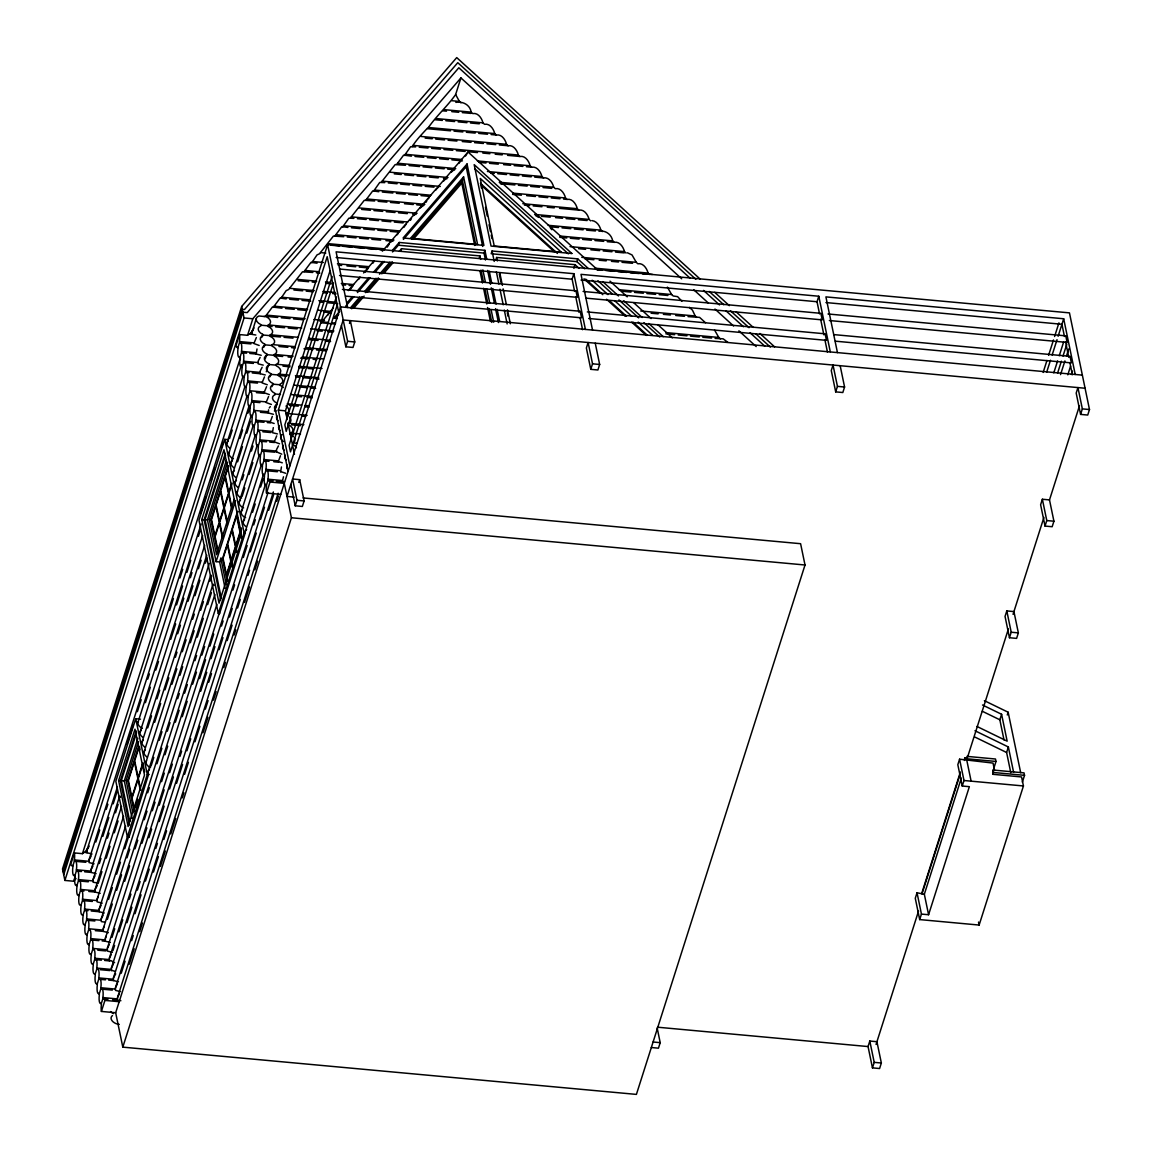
<?xml version="1.0" encoding="UTF-8"?>
<svg xmlns="http://www.w3.org/2000/svg" width="1152" height="1152" viewBox="0 0 1152 1152"><rect width="100%" height="100%" fill="white"/><g stroke="black" fill="none" stroke-linecap="round" stroke-linejoin="round"><path stroke-width="1.5" d="M92.045 854.006L87.005 852.739L87.019 849.931L241.589 364.594M94.075 863.827L89.05 862.574L89.05 859.752L243.086 376.142M96.12 873.662L91.08 872.41L91.08 869.587L117.49 786.701M96.84 882.864L93.125 882.245L93.125 879.422L119.52 796.536M100.181 893.333L95.155 892.066L95.155 889.258L121.55 806.371M102.226 903.154L97.186 901.901L97.2 899.078L123.595 816.192M104.256 912.989L99.23 911.736L99.23 908.914L125.626 826.027M104.976 922.19L101.261 921.571L101.261 918.749L147.283 774.446L135.749 718.733L140.501 719.179M108.331 932.659L103.291 931.392L103.306 928.584L212.832 584.698M110.362 942.48L105.336 941.227L105.336 938.405L214.862 594.518M112.406 952.315L107.366 951.062L107.366 948.24L216.907 604.354M114.61 962.712L111.254 960.754L109.411 960.898L109.411 958.075L218.938 614.189M111.442 970.718L111.442 967.91L265.478 484.286M118.512 981.806L113.472 980.554L113.486 977.731L268.07 492.408M120.542 991.642L115.517 990.389L115.517 987.566L273.384 491.947M120.888 1000.728L117.547 1000.224L117.547 997.402L278.15 493.2M255.83 335.002L252.115 334.382L251.842 333.058L256.219 318.672M259.186 345.47L253.886 343.541L256.363 337.55M261.216 355.291L256.19 354.038L257.011 348.984M263.261 365.126L258.221 363.874L258.221 361.051L260.122 357.422M265.291 374.962L260.251 373.709L260.266 370.886L262.152 367.258M267.322 384.797L262.037 382.867L264.499 376.877M269.366 394.618L264.067 392.702L266.544 386.712M271.397 404.453L266.098 402.538L268.574 396.533M273.442 414.288L268.402 413.035L268.546 409.81M274.162 423.49L270.173 422.194L272.333 416.419M277.502 433.944L272.477 432.691L273.298 427.637M279.547 443.779L274.248 441.864L276.71 435.859M276.552 452.362L276.552 449.539L278.453 445.91M282.298 462.816L278.323 461.52L280.483 455.746M280.613 472.018L281.448 466.963M284.501 481.709L282.398 481.19L283.478 476.798M303.106 497.938L800.597 543.701L805.018 564.998L636.408 1094.4L122.803 1047.139L115.675 1012.738L340.488 306.878L1082.362 375.134M700.099 279.043L456.725 57.6L241.675 306.475L62.51 868.954L64.886 880.43L73.67 881.237L76.018 878.515M63.115 871.819L242.266 309.341L244.454 309.542L457.776 62.683L695.837 279.288M63.706 874.699L242.856 312.206L247.248 312.61L458.827 67.766L690.235 278.323M64.886 880.43L244.051 317.952L241.675 306.475M87.005 852.739L84.154 852.163L82.454 853.661L74.376 852.926L70.862 863.942A7.416 1.915 -84.7 0 0 72.619 865.454L72.893 866.765A7.416 1.915 -84.7 0 0 74.664 875.275L74.938 876.6A7.416 1.915 -84.7 0 0 76.694 885.11L76.968 886.435A7.416 1.915 -84.7 0 0 78.739 894.946L78.998 896.256A7.416 1.915 -84.7 0 0 80.77 904.781L81.043 906.091A7.416 1.915 -84.7 0 0 82.8 914.602L83.074 915.926A7.416 1.915 -84.7 0 0 84.845 924.437L85.118 925.762A7.416 1.915 -84.7 0 0 86.875 934.272L87.149 935.582A7.416 1.915 -84.7 0 0 88.906 944.107L89.179 945.418A7.416 1.915 -84.7 0 0 90.95 953.928L91.224 955.253A7.416 1.915 -84.7 0 0 92.981 963.763L93.254 965.088A7.416 1.915 -84.7 0 0 95.026 973.598L95.299 974.909A7.416 1.915 -84.7 0 0 97.056 983.434L97.33 984.744A7.416 1.915 -84.7 0 0 99.086 993.254L99.36 994.579A7.416 1.915 -84.7 0 0 101.131 1003.09L101.405 1004.414A7.416 1.915 -84.7 0 0 101.405 1011.427L115.675 1012.738M252.115 334.382L249.25 333.806L247.565 335.304L239.486 334.555L235.973 345.586A7.416 1.915 -84.7 0 0 237.73 347.083L238.003 348.408A7.416 1.915 -84.7 0 0 239.76 356.918L240.034 358.229A7.416 1.915 -84.7 0 0 241.805 366.754L242.078 368.064A7.416 1.915 -84.7 0 0 243.835 376.574L244.109 377.899A7.416 1.915 -84.7 0 0 245.866 386.41L246.139 387.734A7.416 1.915 -84.7 0 0 247.91 396.245L248.184 397.555A7.416 1.915 -84.7 0 0 249.941 406.08L250.214 407.39A7.416 1.915 -84.7 0 0 251.986 415.901L252.259 417.226A7.416 1.915 -84.7 0 0 254.016 425.736L254.29 427.061A7.416 1.915 -84.7 0 0 256.046 435.571L256.32 436.882A7.416 1.915 -84.7 0 0 258.091 445.406L258.365 446.717A7.416 1.915 -84.7 0 0 260.122 455.227L260.395 456.552A7.416 1.915 -84.7 0 0 262.166 465.062L262.44 466.387A7.416 1.915 -84.7 0 0 264.197 474.898L264.47 476.208A7.416 1.915 -84.7 0 0 266.227 484.733L266.501 486.043A7.416 1.915 -84.7 0 0 266.515 493.056L280.771 494.366M72.763 866.102L74.52 860.587M237.859 347.746L239.616 342.23M74.794 875.938L76.55 870.422M239.904 357.581L241.661 352.066M73.67 881.237L75.254 876.269M82.454 853.661L240.221 358.33M247.565 335.304L252.821 318.758L460.93 77.918L681.71 278.798M76.838 885.773L78.595 880.258M241.934 367.402L243.691 361.886M95.861 841.997L99.691 830.002M106.243 809.424L107.885 804.269M126.994 744.264L132.998 725.4M137.376 711.691L141.192 699.682M147.744 679.104L149.386 673.963M169.589 610.517L173.419 598.522M179.971 577.944L182.693 569.376M200.722 512.784L205.632 497.362M211.104 480.211L214.92 468.202M221.472 447.638L223.114 442.483M78.869 895.608L80.626 890.093M243.979 377.237L245.722 371.722M135.749 718.733L115.834 781.243L127.368 836.942L129.024 837.101L148.637 774.216A7.416 4.637 17.7 0 1 149.501 769.637M227.909 439.632L224.741 439.344L198.979 520.214L218.318 613.613L219.499 613.728L245.261 532.843A7.416 4.637 17.7 0 1 246.643 529.56M118.613 780.638L135 729.173L144.504 775.051L128.117 826.517L118.613 780.638L120.398 780.797L129.542 824.99M201.744 519.624L223.992 449.77L241.301 533.333L219.053 603.187L201.744 519.624L204.12 519.84L220.709 599.918M137.923 722.52L201.168 523.987M226.915 443.117L244.699 387.288M120.398 780.797L136.253 730.987M80.899 905.429L82.656 899.914M102.816 836.395L108.821 817.531M113.198 803.822L117.014 791.813M145.411 702.662L150.336 687.226M155.794 670.075L158.515 661.507M176.544 604.915L182.549 586.066M186.926 572.342L190.742 560.347M198.389 536.342L200.03 531.187M229.522 438.61L232.243 430.027M246.01 387.072L247.766 381.557M261.72 337.522L262.728 334.339A7.416 4.637 17.7 0 1 260.957 325.829L260.698 324.504A7.416 4.637 17.7 0 1 258.926 315.994L266.054 316.656A7.416 4.637 17.7 0 1 267.826 325.166L268.099 326.477A7.416 4.637 17.7 0 1 269.856 335.002L270.13 336.312A7.416 4.637 17.7 0 1 271.901 344.822L272.174 346.147A7.416 4.637 17.7 0 1 273.931 354.658L274.205 355.982A7.416 4.637 17.7 0 1 275.962 364.493L276.235 365.803A7.416 4.637 17.7 0 1 278.006 374.328L278.28 375.638A7.416 4.637 17.7 0 1 280.037 384.149L280.31 385.474A7.416 4.637 17.7 0 1 283.291 387.518M204.12 519.84L225.288 453.398M129.787 821.506L121.32 780.61L136.541 732.816M221.314 598.176L205.056 519.638L225.59 455.155M132.062 818.366L124.286 780.883L137.88 738.202M225.086 588.226L219.643 561.974L216.086 561.643L207.432 519.854L226.339 460.469M139.968 732.341L202.651 535.536M228.96 452.938L247.277 395.424M99.346 863.525L100.958 858.456M107.424 838.166L109.037 833.098M115.488 812.822L118.181 804.37M170.741 639.36L175.651 623.952M180.014 610.258L183.83 598.277M190.368 577.742L191.995 572.616M263.75 347.357L264.758 344.174A7.416 4.637 17.7 0 1 263.002 335.664L262.728 334.339M82.944 915.264L84.701 909.749M248.04 396.907L249.797 391.392M132.898 813.096L126.144 780.48L138.485 741.715M234.245 499.234L216.576 554.688L209.275 519.451L227.477 462.312M134.323 811.541L127.93 780.638L138.658 746.942M217.987 553.09L211.061 519.624L228.197 465.84M139.046 747.072L134.683 760.781L138.154 777.571L142.517 763.877M228.6 465.926L225.36 476.093L228.744 492.48L231.451 484.013M141.998 742.176L204.682 545.371M230.99 462.773L249.307 405.259M84.974 925.099L86.731 919.584M98.15 883.498L101.923 871.661M106.229 858.139L109.987 846.317M114.307 832.795L118.066 820.958M147.701 727.92L151.517 715.939M156.974 698.818L159.696 690.264M177.682 633.787L180.418 625.234M188.035 601.272L192.946 585.864M198.403 568.757L201.125 560.189M239.89 438.494L242.582 430.042M247.968 413.15L249.581 408.082M250.085 406.728L251.842 401.213M265.277 358.776L266.803 354.01A7.416 4.637 17.7 0 1 265.032 345.485L264.758 344.174M144.043 752.011L206.726 555.192M233.035 472.608L251.352 415.094M154.642 722.347L160.646 703.512M165.01 689.832L168.826 677.851M175.363 657.302L176.99 652.176M194.99 595.699L199.886 580.291M205.344 563.184L206.971 558.043M237.614 461.851L242.467 446.645M246.773 433.123L250.531 421.286M266.299 371.779L268.834 363.83A7.416 4.637 17.7 0 1 267.077 355.32L266.803 354.01M87.019 934.934L88.776 929.419M252.115 416.563L253.872 411.048M143.237 762.984L138.326 778.392L140.76 790.157M232.157 483.134L228.917 493.301L231.97 508.046M146.074 761.846L209.304 563.314M235.066 482.443L253.382 424.93M89.05 944.755L90.806 939.24M171.95 684.259L176.846 668.851M182.304 651.744L186.12 639.763M192.658 619.214L194.299 614.088M254.146 426.398L255.902 420.883M269.856 376.848L270.864 373.666A7.416 4.637 17.7 0 1 269.107 365.155L268.834 363.83M135.029 807.84L137.75 799.315M148.104 771.667L210.802 574.862M237.096 492.264L255.427 434.75M108.562 899.467L112.334 887.63M116.64 874.123L120.413 862.286M124.718 848.765L128.477 836.928M151.085 765.965L153.806 757.411M159.264 740.29L161.986 731.736M179.971 675.259L182.707 666.706M190.339 642.744L194.155 630.763M200.693 610.229L203.414 601.675M209.952 581.126L211.594 576M216.086 561.643L235.541 500.558M242.222 479.822L243.835 474.754M251.381 451.094L252.994 446.026M271.901 386.683L272.909 383.501A7.416 4.637 17.7 0 1 271.138 374.99L270.864 373.666M91.08 954.59L92.837 949.075M256.19 436.234L257.947 430.718M219.643 561.974L220.824 558.288L222.61 558.461L227.347 581.357M239.141 502.099L257.458 444.586M93.125 964.426L94.882 958.91M107.381 919.397L112.291 904.003M116.654 890.323L121.55 874.93M126.994 857.822L129.73 849.269M147.701 792.806L149.342 787.68M156.96 763.733L161.87 748.339M167.314 731.232L170.05 722.678M177.667 698.731L179.309 693.59M197.28 637.142L203.285 618.336M207.634 604.642L211.45 592.675M242.107 496.411L244.8 487.958M249.106 474.451L252.878 462.614M258.221 446.054L259.978 440.539M222.61 558.461L237.586 511.402M237.974 511.546L236.894 514.93L240.293 531.317L241.373 527.933M241.171 511.934L259.488 454.421M124.675 881.338L129.586 865.944M135.029 848.837L137.75 840.283M144.288 819.749L147.01 811.195M164.995 754.747L167.717 746.194M175.349 722.246L179.165 710.266M184.608 693.158L187.33 684.605M194.962 660.658L196.603 655.531M274.45 411.106L276.984 403.157A7.416 4.637 17.7 0 1 275.213 394.646L274.939 393.336A7.416 4.637 17.7 0 1 273.182 384.811L272.909 383.501M95.155 974.261L96.912 968.746M260.266 455.89L262.022 450.374M1080.59 414.403L1082.347 408.888L1077.941 387.59L1076.184 393.091L1080.59 414.403L1087.733 415.051L1089.49 409.536L1069.459 312.869L327.6 244.613L275.198 409.133L288.086 471.398M289.843 465.883L278.309 410.17L327.197 256.68L338.731 312.394M243.216 521.77L261.533 464.256M241.546 528.739L240.466 532.138L241.474 537.048M97.2 984.082L98.942 978.566M112.003 937.354L114.725 928.8M141.97 843.264L146.866 827.87M152.323 810.763L155.045 802.21M161.582 781.69L164.304 773.136M182.29 716.688L187.186 701.28M192.643 684.173L196.459 672.206M201.902 655.099L204.624 646.546M262.296 465.725L264.053 460.21M218.318 613.613L244.08 532.742L224.741 439.344M245.246 531.59L263.563 474.077M112.954 950.602L114.581 945.475M118.944 931.781L122.76 919.814M129.298 899.28L130.925 894.154M148.91 837.706L151.632 829.152M159.264 805.205L164.16 789.811M169.618 772.704L172.339 764.15M199.584 678.614L205.574 659.794M209.938 646.114L213.739 634.133M252.518 512.395L255.211 503.942M260.597 487.037L263.29 478.584M99.23 993.917L100.987 988.402M264.326 475.56L266.083 470.045M287.251 419.53L285.451 410.818L329.99 270.979M332.107 276.466L284.846 424.829L286.2 431.381L333.461 283.018M101.261 1003.752L103.018 998.237M126.994 922.709L131.918 907.272M137.376 890.136L140.112 881.554M159.221 821.549L164.131 806.112M169.603 788.976L173.419 776.966M179.971 756.389L181.613 751.248M200.722 691.229L206.741 672.379M211.104 658.656L214.92 646.661M221.486 626.083L223.114 620.942M232.949 590.069L234.59 584.928M243.331 557.496L247.147 545.486M253.699 524.923L255.341 519.768M266.371 485.381L268.128 479.866M101.405 1011.427L104.918 1000.397A7.416 1.915 -84.7 0 0 103.162 998.899L102.888 997.574A7.416 1.915 -84.7 0 0 101.117 989.064L100.843 987.739A7.416 1.915 -84.7 0 0 99.086 979.229L98.813 977.918A7.416 1.915 -84.7 0 0 97.056 969.394L96.782 968.083A7.416 1.915 -84.7 0 0 95.011 959.573L94.738 958.248A7.416 1.915 -84.7 0 0 92.981 949.738L92.707 948.413A7.416 1.915 -84.7 0 0 90.936 939.902L90.662 938.592A7.416 1.915 -84.7 0 0 88.906 930.067L88.632 928.757A7.416 1.915 -84.7 0 0 86.875 920.246L86.602 918.922A7.416 1.915 -84.7 0 0 84.83 910.411L84.557 909.086A7.416 1.915 -84.7 0 0 82.8 900.576L82.526 899.266A7.416 1.915 -84.7 0 0 80.755 890.741L80.482 889.43A7.416 1.915 -84.7 0 0 78.725 880.92L78.451 879.595A7.416 1.915 -84.7 0 0 76.694 871.085L76.421 869.76A7.416 1.915 -84.7 0 0 74.65 861.25L74.376 859.939A7.416 1.915 -84.7 0 0 74.376 852.926M266.515 493.056L270.014 482.026A7.416 1.915 -84.7 0 0 268.258 480.528L267.984 479.218A7.416 1.915 -84.7 0 0 266.227 470.693L265.954 469.382A7.416 1.915 -84.7 0 0 264.182 460.872L263.923 459.547A7.416 1.915 -84.7 0 0 262.152 451.037L261.878 449.712A7.416 1.915 -84.7 0 0 260.122 441.202L259.848 439.891A7.416 1.915 -84.7 0 0 258.077 431.366L257.803 430.056A7.416 1.915 -84.7 0 0 256.046 421.546L255.773 420.221A7.416 1.915 -84.7 0 0 254.016 411.71L253.742 410.386A7.416 1.915 -84.7 0 0 251.971 401.875L251.698 400.565A7.416 1.915 -84.7 0 0 249.941 392.04L249.667 390.73A7.416 1.915 -84.7 0 0 247.896 382.219L247.622 380.894A7.416 1.915 -84.7 0 0 245.866 372.384L245.592 371.059A7.416 1.915 -84.7 0 0 243.835 362.549L243.562 361.238A7.416 1.915 -84.7 0 0 241.79 352.714L241.517 351.403A7.416 1.915 -84.7 0 0 239.76 342.893L239.486 341.568A7.416 1.915 -84.7 0 0 239.486 334.555M335.347 324.086L321.005 322.762L333.043 308.261M135.043 913.68L141.048 894.816M145.426 881.107L149.242 869.098M155.794 848.52L157.435 843.379M176.544 783.374L182.563 764.51M186.926 750.787L190.742 738.792M208.771 682.2L211.507 673.632M219.154 649.627L222.97 637.632M229.522 617.054L232.258 608.472M250.272 551.894L256.277 533.03M260.654 519.322L264.47 507.312M336.341 296.942L289.094 445.32L290.448 451.872L337.709 303.494M121.248 973.238L125.064 961.229M131.616 940.666L133.258 935.51M153.461 872.078L158.386 856.642M163.843 839.491L166.565 830.923M184.594 774.346L188.41 762.336M194.976 741.758L199.886 726.336M205.344 709.186L208.08 700.618M227.189 640.598L232.099 625.162M237.571 608.026L240.293 599.443M247.939 575.438L249.581 570.298M268.69 510.293L273.614 494.856M129.283 964.21L134.194 948.773M139.666 931.637L142.387 923.054M160.416 866.477L165.326 851.04M170.784 833.89L175.709 818.467M182.261 797.89L183.902 792.749M203.011 732.73L207.922 717.307M213.394 700.157L216.115 691.589M223.762 667.584L225.403 662.429M234.144 634.997L235.786 629.856M244.512 602.424L249.437 586.987M254.894 569.837L257.63 561.269M276.739 501.264L278.381 496.109M298.814 482.4L299.693 479.65L292.565 478.987L296.971 500.285L295.214 505.8L302.357 506.462L304.114 500.947L299.693 479.65M349.459 323.395L350.338 320.645L354.758 341.942L353.002 347.458L345.859 346.81L341.453 325.498M122.803 1047.139L291.413 517.752L284.285 483.336L270.014 482.026M345.859 346.81L347.616 341.294L327.6 244.613M392.515 251.971L398.362 245.203L399.24 242.453L484.92 250.33L486.72 259.013M400.766 251.165L401.544 248.717L479.966 255.931L480.686 259.416M450.504 130.81L427.579 128.707C436.392 115.704 446.904 106.978 455.645 94.522L460.93 77.918M598.061 270.288L468.058 152.006L465.523 155.995M403.387 239.4L466.171 166.738L467.05 163.987L483.912 245.419L403.099 237.989L467.05 163.987M411.696 239.299L462.427 180.576L463.608 176.904L477.59 244.454L410.558 238.291L463.608 176.904M479.189 258.379L479.966 255.931M485.482 260.035L484.042 253.094L484.92 250.33M588.269 268.445L577.742 258.869L492.062 250.992L491.184 253.742L576.864 261.634L584.755 268.805M495.835 259.92L496.613 257.458L575.035 264.672L578.981 268.272M573.869 268.358L575.035 264.672M576.864 261.634L577.742 258.869M574.632 291.398L572.112 279.216L573.869 273.701L336.096 251.827L347.63 307.541M590.774 369.331L592.531 363.816L588.125 342.518L586.368 348.034L590.774 369.331L597.902 369.994L599.659 364.478L595.253 343.181M819.547 313.934L817.027 301.738L818.784 296.237L580.997 274.349L592.531 330.062M835.69 391.867L837.446 386.352L833.026 365.054L831.269 370.57L835.69 391.867L842.818 392.53L844.574 387.014L840.168 365.702M657.158 1027.915L660.211 1042.661L658.454 1048.176L651.326 1047.528M1043.15 372.442L1046.952 360.475M1048.594 355.334L1053.49 339.955M1054.584 336.528L1058.947 322.848M1046.664 372.211L1050.48 360.23M1052.122 355.09L1057.018 339.682M1058.112 336.269L1063.685 318.758L825.912 296.885L837.446 352.598M1053.792 372.874L1057.608 360.893M1059.25 355.752L1063.613 342.058M1057.565 373.19L1061.381 361.195M1063.008 356.069L1066.838 344.074M1060.56 374.602L1064.923 360.907M1066.55 355.766L1068.739 348.926M1067.803 374.832L1070.525 366.278M1071.346 374.544L1072.426 371.117M868.046 1046.563L869.803 1041.048L876.931 1041.71L881.352 1063.008L879.595 1068.523L872.453 1067.875L868.046 1046.563L657.619 1027.21M917.035 892.771L921.442 914.083L928.584 914.731L924.336 894.254L917.035 892.771L915.278 898.286L919.685 919.584L979.128 925.056L1023.437 785.966L1021.565 776.952L993.038 774.331L993.11 770.04L1024.027 772.877L1024.531 775.339L1022.371 782.136M994.594 770.587L993.038 763.085L959.573 759.197L957.816 764.712L962.237 786.024L969.365 786.672L928.584 914.731M1006.805 610.92L1005.048 616.435L1009.454 637.733L1016.597 638.395L1018.354 632.88L1013.933 611.582L1006.805 610.92L1011.211 632.218L1009.454 637.733M1049.501 499.91L1042.373 499.248L1040.616 504.763L1045.022 526.075L1052.165 526.723L1053.922 521.208L1049.501 499.91L1079.496 405.734M921.787 893.218L960.394 771.984M964.339 759.643L964.915 757.8L967.291 758.016L1008.403 628.978M921.96 894.024L960.034 774.504M964.498 760.464L964.915 757.8M876.053 1044.461L918.576 910.973M1013.054 614.333L1043.928 517.406M924.336 894.254L961.315 778.147M872.453 1067.875L874.21 1062.36L869.803 1041.048M919.685 919.584L921.442 914.083M962.237 786.024L963.994 780.509L959.573 759.197M1045.022 526.075L1046.779 520.56L1042.373 499.248M1004.011 739.944L999.835 719.784L1001.592 714.283L982.512 704.995M1007.28 714.989L1008.158 712.238L984.384 700.675M993.83 768.254L996.005 761.458L995.486 759.01L966.96 756.374L967.291 758.016M993.038 774.331L993.11 770.04M1010.779 772.646L1006.603 752.486L1008.36 746.971L974.981 730.742M252.115 331.56L254.016 327.931M87.019 849.931L89.222 846.086M89.05 859.752L91.253 855.907M91.08 869.587L92.981 865.958M93.125 879.422L95.026 875.794M95.155 889.258L97.358 885.413M97.2 899.078L98.021 896.846M99.23 908.914L101.131 905.285M101.261 918.749L103.162 915.12M103.306 928.584L104.126 926.338M105.336 938.405L106.157 936.173M107.366 948.24L109.267 944.611M109.411 958.075L111.312 954.446M111.442 967.91L113.342 964.282M113.486 977.731L115.69 973.886M115.517 987.566L117.418 983.938M117.547 997.402L119.448 993.773M250.027 334.181L252.648 330.12M263.938 316.469L265.464 316.325L272.419 307.008L281.966 308.189M273.182 307.382L280.138 298.066L286.171 298.93M280.901 298.454L286.157 290.635L288.619 289.512L302.53 271.786L312.854 272.462M304.056 271.656L311.011 262.325L317.059 263.203M311.774 262.714L317.03 254.894L319.507 253.786L333.418 236.059L343.728 236.722M334.944 235.915L341.885 226.598L347.933 227.462M342.662 226.973L348.854 218.189L353.894 218.362M350.381 218.045L364.291 200.318L374.616 200.981M365.818 200.174L372.773 190.858L378.821 191.722M373.536 191.246L379.728 182.448L384.782 182.635M381.254 182.304L395.179 164.578L405.49 165.254M396.706 164.434L403.646 155.117L411.451 156.154M404.424 155.506L410.616 146.722L415.67 146.894M412.142 146.578C416.981 139.19 421.632 134.482 427.334 128.275M84.917 852.552L87.538 848.477M387.245 247.133L389.434 243.706M410.4 220.334L411.48 218.534M425.837 202.464L426.917 200.664M349.718 290.002L352.829 286.07M365.17 272.131L368.266 268.2M372.888 263.203L373.982 261.576M403.762 227.462L405.922 224.496M269.222 407.981L270.302 406.584M327.672 315.173L328.723 313.834M358.546 279.446L359.611 278.093M397.152 234.778L398.203 233.424M420.307 207.965L423.576 205.085M428.026 199.037L429.091 197.698M435.744 190.094L436.81 188.755M443.462 181.166L446.227 178.33M451.181 172.238L454.464 169.344M458.914 163.296L459.965 161.957M348.307 290.592L360.043 277.013M363.571 272.938L374.141 260.712M382.349 251.194L468.058 152.006M339.638 311.414L333.806 318.182L337.392 318.514M346.651 303.307L352.498 296.539M357.178 291.125L368.856 277.603M373.536 272.203L382.882 261.389M392.227 250.56L399.24 242.453M335.261 318.226L338.76 314.179M345.773 306.058L353.952 296.597M357.466 292.536L370.31 277.661M374.99 272.246L384.336 261.432M350.539 307.757L359.813 297.014M364.45 291.658L376.042 278.237M379.512 274.205L389.952 262.138M399.226 251.395L401.544 248.717M351.677 308.75L362.117 296.669M365.602 292.651L378.346 277.891M381.83 273.859L392.256 261.778M353.736 308.16L364.147 296.107M367.618 292.09L379.195 278.712M383.818 273.355L393.077 262.642M413.813 238.651L461.794 183.11L474.71 245.477M413.64 215.554L415.339 214.07M390.485 242.366L392.184 240.869M321.005 322.762L323.222 321.221M460.901 160.992L462.427 160.848M437.746 187.79L438.494 187.258M383.702 250.33L384.466 249.797M329.674 312.869L331.2 312.725L324.158 312.077M277.07 452.088L281.75 454.176M281.146 471.744L285.653 473.27M111.974 970.445L115.157 971.352M455.846 102.37C462.744 101.146 470.002 104.717 471.168 112.133L472.752 113.573C478.037 112.45 481.91 118.368 482.962 122.861L484.546 124.301C489.83 123.178 493.704 129.096 494.755 133.589L496.339 135.029C501.624 133.92 505.483 139.824 506.549 144.317L508.133 145.757C513.418 144.648 517.277 150.552 518.342 155.045L519.926 156.485C525.197 155.376 529.07 161.28 530.136 165.787L531.72 167.213C536.99 166.104 540.864 172.008 541.93 176.515L543.499 177.941C548.784 176.832 552.658 182.736 553.723 187.243L555.293 188.683C560.578 187.56 564.451 193.464 565.517 197.971L567.086 199.411C572.371 198.288 576.245 204.192 577.296 208.699L578.88 210.139C584.165 209.016 588.038 214.934 589.09 219.427L590.674 220.867M598.954 231.264C605.405 229.982 611.554 234.331 612.677 240.883L614.261 242.323C619.531 241.2 623.405 247.118 624.47 251.611L626.054 253.051M642.6 273.859L652.435 274.45M688.018 316.613L699.595 317.376L705.499 322.733M715.104 338.4L723.182 338.832L727.834 342.346M451.771 100.699L459.389 101.405L460.958 102.845M444.053 109.642L471.168 112.133M443.016 110.837L446.515 111.154M451.771 111.643L458.755 112.291M462.254 112.608L471.01 113.414M436.334 118.57L482.962 122.861M435.298 119.765L442.339 120.413M445.853 120.744L454.651 121.55M458.165 121.867L466.963 122.688M470.477 123.005L479.275 123.811M428.616 127.512L494.755 133.589M454.032 131.141L462.845 131.947M466.373 132.278L475.186 133.085M478.714 133.402L487.526 134.222M491.054 134.539L496.339 135.029M420.898 136.44L506.549 144.317M425.16 138.125L432.216 138.773M435.744 139.104L444.571 139.91M448.099 140.242L456.926 141.048M462.226 141.538L471.053 142.344M474.581 142.675L483.408 143.482M486.95 143.813L495.778 144.619M499.306 144.95L508.133 145.757M413.179 145.382L518.342 155.045M419.213 147.226L428.04 148.032M431.582 148.363L440.41 149.17M443.938 149.501L452.779 150.307M456.307 150.638L465.149 151.445M468.677 151.776L477.518 152.582M482.818 153.072L489.888 153.72M495.187 154.21L502.258 154.858M507.557 155.347L519.926 156.485M405.461 154.31L461.707 159.48M477.403 160.934L530.136 165.787M414.965 156.47L423.763 157.291M427.277 157.608L436.061 158.414M439.574 158.746L448.373 159.552M451.886 159.869L460.67 160.675M478.973 162.36L486.014 163.008M489.528 163.339L498.312 164.146M503.582 164.635L510.624 165.283M514.138 165.6L522.922 166.406M526.435 166.738L531.72 167.213M397.728 163.238L455.746 168.581M487.426 171.49L541.93 176.515M409.003 165.571L419.558 166.55M423.072 166.867L431.856 167.674M435.37 168.005L444.168 168.811M447.682 169.128L454.709 169.776M490.766 173.102L494.28 173.419M497.794 173.736L506.592 174.557M510.106 174.874L518.89 175.68M522.418 176.011L531.202 176.818M534.715 177.134L543.499 177.941M390.01 172.181L448.027 177.509M499.219 182.232L553.723 187.243M394.258 173.866L401.285 174.514M404.798 174.83L413.597 175.637M417.11 175.968L425.894 176.774M429.408 177.091L438.206 177.898M443.477 178.387L446.99 178.718M500.803 183.658L514.872 184.954M518.386 185.285L527.17 186.091M530.683 186.408L539.482 187.214M542.995 187.546L551.779 188.352M382.291 181.109L440.309 186.451M512.77 193.118L565.517 197.971M388.296 182.952L397.08 183.758M400.594 184.09L409.392 184.896M412.906 185.213L421.69 186.034M425.203 186.35L434.002 187.157M512.597 194.386L521.381 195.206M526.651 195.682L535.45 196.488M538.963 196.819L547.747 197.626M551.275 197.957L560.059 198.763M563.573 199.08L567.086 199.411M374.573 190.051L430.834 195.221M522.806 203.688L577.296 208.699M382.334 192.053L392.875 193.018M396.389 193.349L405.187 194.155M408.701 194.472L417.485 195.293M420.998 195.61L429.797 196.416M524.39 205.128L529.661 205.603M533.174 205.934L541.958 206.741M547.243 207.23L554.27 207.864M559.541 208.354L578.88 210.139M366.854 198.979L424.872 204.322M534.6 214.416L589.09 219.427M378.13 201.312L386.914 202.118M390.427 202.435L399.226 203.256M404.496 203.731L413.28 204.538M416.794 204.869L423.835 205.517M541.454 216.331L550.238 217.138M555.509 217.627L562.55 218.275M566.064 218.606L574.848 219.413M578.362 219.73L587.16 220.536M359.136 207.907L417.139 213.25M548.15 225.302L600.883 230.155L602.467 231.595M361.613 209.434L370.411 210.24M373.925 210.571L382.709 211.378M386.222 211.694L395.021 212.501M398.534 212.832L407.318 213.638M412.589 214.128L416.117 214.445M549.734 226.742L558.518 227.549M562.032 227.88L570.816 228.686M574.344 229.003L583.128 229.81M586.642 230.141L595.44 230.947M351.418 216.85L407.664 222.019M559.944 236.03L612.677 240.883M357.408 218.693L366.206 219.499M369.72 219.83L378.504 220.637M382.018 220.954L390.816 221.76M394.33 222.091L403.114 222.898M559.757 237.312L566.798 237.96M570.312 238.277L579.096 239.083M582.61 239.414L591.408 240.221M594.922 240.538L603.706 241.358M607.219 241.675L614.261 242.323M343.699 225.778L399.946 230.962M569.981 246.6L624.47 251.611M351.446 227.794L360.245 228.6M363.758 228.917L374.299 229.896M377.813 230.213L386.611 231.019M390.125 231.35L398.909 232.157M578.592 248.688L585.619 249.336M590.89 249.811L599.674 250.632M603.202 250.949L611.986 251.755M615.499 252.086L624.298 252.893M335.981 234.72L393.984 240.048M581.76 257.328L636.264 262.339L637.834 263.779C643.118 262.67 646.992 268.574 648.058 273.067L649.627 274.507M347.242 237.038L356.04 237.859M359.554 238.176L368.338 238.982M371.851 239.314L380.65 240.12M385.92 240.61L392.947 241.243M585.101 258.926L593.899 259.733M599.17 260.222L606.197 260.87M611.467 261.36L618.509 262.008M622.022 262.325L632.563 263.29M398.362 245.203L484.042 253.094M328.262 243.648L384.509 248.832M595.31 268.214L648.058 273.067M330.739 245.174L339.523 245.981M343.037 246.298L351.835 247.118M355.349 247.435L364.133 248.242M367.646 248.573L376.445 249.379M379.958 249.696L383.472 250.027M596.894 269.654L602.165 270.144M605.678 270.461L614.477 271.282M617.99 271.598L626.774 272.405M630.302 272.736L639.086 273.542M320.53 252.59L325.814 253.066M336.125 257.501L572.112 279.216M581.026 280.037L817.027 301.738M825.941 302.558L1061.928 324.274L1064.462 336.47M312.811 261.518L323.366 262.483M337.421 263.779L369.072 266.688M618.898 289.685L671.63 294.538L673.214 295.963L677.621 296.654L681.912 301.277M338.155 265.147L341.669 265.464M346.939 265.954L355.723 266.76M359.251 267.077L368.035 267.898M622.238 291.283L631.022 292.09M634.536 292.406L643.334 293.213M646.848 293.544L655.632 294.35M659.16 294.667L667.944 295.488M339.97 269.078L575.957 290.794L577.31 297.346L339.538 275.472M583.085 291.456L820.872 313.33L822.226 319.882L586.238 298.166M828 313.978L1065.773 335.851L1067.141 342.418L829.354 320.53M305.093 270.446L319.162 271.742M316.368 272.779L319.882 273.11M297.374 279.389L316.714 281.16M325.498 281.981L330.782 282.456M341.323 283.435L353.635 284.558M640.728 310.982L695.218 315.994L696.802 317.419M298.094 280.742L308.65 281.722M312.163 282.038L315.677 282.355M326.232 283.334L331.502 283.824M342.043 284.789L345.557 285.106M349.085 285.437L352.598 285.754M651.096 313.214L658.123 313.862M663.394 314.352L670.435 315M675.706 315.49L684.49 316.296M342.418 289.397L580.205 311.27L581.558 317.837L345.571 296.122M587.333 311.933L825.106 333.806L826.474 340.358L588.686 318.485M834.034 334.627L1070.021 356.342L1071.374 362.894L835.387 341.179M289.656 288.317L314.266 290.578M323.05 291.398L335.362 292.522M293.89 290.002L302.688 290.808M306.202 291.139L313.229 291.787M323.784 292.752L327.298 293.069M332.568 293.558L336.082 293.89M281.938 297.259L310.061 299.837M318.859 300.658L336.427 302.27M666.072 332.597L718.805 337.45L720.389 338.89M289.685 299.261L298.483 300.067M301.997 300.398L310.781 301.205M319.579 302.011L323.093 302.328M328.363 302.818L335.39 303.466M665.885 333.864L674.683 334.685M678.197 335.002L686.981 335.808M690.494 336.139L699.293 336.946M702.806 337.262L711.59 338.069M274.219 306.187L307.613 309.254M318.168 310.234L330.466 311.357M285.494 308.52L294.278 309.326M297.792 309.643L306.576 310.464M1085.069 388.238L343.21 319.982L287.006 496.454L294.163 497.117M266.501 315.13L305.165 318.686M313.963 319.493L324.504 320.458M267.221 316.483L277.762 317.448M281.29 317.779L290.074 318.586M293.587 318.902L302.386 319.709M319.954 321.336L323.467 321.653M321.307 321.854L328.464 322.502M332.05 322.834L335.635 323.165M244.051 317.952L252.821 318.758M269.51 325.037L301.694 328.003M310.637 328.824L333.893 330.97M260.827 325.166L267.955 325.829M268.488 326.246L272.074 326.578M275.659 326.909L284.616 327.73M288.202 328.061L297.158 328.882M316.858 330.696L322.229 331.186M327.614 331.675L332.986 332.179M347.616 341.294L354.758 341.942M592.531 363.816L599.659 364.478M837.446 386.352L844.574 387.014M1082.347 408.888L1089.49 409.536M251.064 332.986L251.842 333.058M271.224 334.843L298.094 337.32M308.837 338.299L330.322 340.286M262.858 335.002L270 335.65M271.498 336.168L280.454 336.989M284.04 337.32L292.997 338.141M309.11 339.624L318.067 340.445M325.224 341.107L330.595 341.597M239.486 341.568L253.872 342.893M273.269 344.678L294.754 346.651M305.496 347.645L326.995 349.618M264.902 344.837L272.03 345.485M239.76 342.893L250.949 343.915M278.914 346.493L287.87 347.314M291.442 347.645L295.027 347.976M303.984 348.797L312.941 349.618M316.512 349.949L325.469 350.77M241.517 351.403L255.917 352.728M275.285 354.514L293.155 356.155M302.098 356.976L323.539 358.949M266.933 354.658L274.075 355.32M241.79 352.714L246.586 353.16M249.782 353.448L256.19 354.038M275.558 355.824L282.715 356.486M288.072 356.976L291.643 357.307M300.586 358.128L307.728 358.79M313.099 359.28L316.67 359.611M243.562 361.238L257.947 362.563M277.33 364.334L289.843 365.486M298.771 366.307L322.013 368.453M268.978 364.493L276.106 365.155M243.835 362.549L253.426 363.427M282.96 366.149L290.102 366.811M299.045 367.632L304.402 368.122M307.987 368.453L313.344 368.942M245.592 371.059L259.978 372.384M279.36 374.17L288.302 374.99M295.445 375.653L318.686 377.784M271.008 374.328L278.136 374.976M245.866 372.384L249.062 372.672M252.259 372.974L260.251 373.709M279.634 375.494L286.79 376.142M295.718 376.963L299.29 377.294M302.875 377.626L311.803 378.446M315.374 378.778L318.96 379.109M247.622 380.894L262.022 382.219M293.904 385.157L315.36 387.13M273.038 384.163L280.181 384.811M247.896 382.219L257.501 383.098M299.549 386.971L306.691 387.619M310.262 387.95L315.634 388.44M249.667 390.73L264.053 392.054M290.578 394.488L312.034 396.461M275.083 393.984L280.426 394.474M256.334 392.63L264.326 393.365M296.222 396.302L301.579 396.792M306.936 397.296L312.307 397.786M251.698 400.565L266.098 401.89M287.251 403.834L301.55 405.144M305.136 405.475L308.707 405.806M251.971 401.875L259.963 402.61M289.31 405.317L298.253 406.138M305.395 406.786L308.981 407.117M278.309 410.17L285.451 410.818M253.742 410.386L268.128 411.71M287.51 413.496L307.166 415.31M260.41 412.301L268.402 413.035M302.083 416.131L305.654 416.462M255.773 420.221L270.158 421.546M289.541 423.331L303.84 424.642M256.046 421.546L264.038 422.28M267.235 422.568L270.432 422.87M291.6 424.814L300.542 425.635M257.803 430.056L272.203 431.381M291.571 433.166L300.514 433.987M262.872 431.813L270.878 432.547M290.059 434.318L293.645 434.65M259.848 439.891L274.234 441.216M293.616 442.987L297.187 443.318M260.122 441.202L266.515 441.792M269.712 442.08L274.507 442.526M1046.779 520.56L1053.922 521.208M261.878 449.712L276.278 451.037M263.75 451.181L274.954 452.218M263.923 459.547L278.309 460.872M264.182 460.872L268.992 461.304M273.787 461.75L278.582 462.197M265.954 469.382L280.339 470.707M267.826 470.851L277.416 471.73M267.984 479.218L282.384 480.542M268.258 480.528L273.053 480.974M276.264 481.262L282.658 481.853M296.971 500.285L304.114 500.947M291.413 517.752L805.018 564.998M209.275 519.451L211.061 519.624M205.056 519.638L207.432 519.854M244.08 532.742L245.261 532.843M1011.211 632.218L1018.354 632.88M965.088 758.621L996.005 761.458M993.614 772.502L1024.531 775.339M963.994 780.509L1023.437 785.966M147.283 774.446L148.939 774.605M126.144 780.48L127.93 780.638M121.32 780.61L124.286 780.883M85.954 851.357L86.731 851.429M74.376 859.939L88.776 861.264M74.65 861.25L85.853 862.286M76.421 869.76L90.806 871.085M76.694 871.085L81.49 871.531M84.686 871.819L91.08 872.41M78.451 879.595L92.851 880.92M78.725 880.92L88.315 881.798M80.482 889.43L94.882 890.755M80.755 890.741L83.966 891.043M88.762 891.475L95.155 892.066M82.526 899.266L96.912 900.59M82.8 900.576L92.39 901.454M84.557 909.086L98.957 910.411M84.83 910.411L88.027 910.699M91.224 911.002L99.23 911.736M86.602 918.922L100.987 920.246M86.875 920.246L94.867 920.981M88.632 928.757L103.032 930.082M95.299 930.658L103.291 931.392M90.662 938.592L105.062 939.917M90.936 939.902L98.942 940.637M102.139 940.939L105.336 941.227M92.707 948.413L107.093 949.738M97.776 950.184L105.768 950.918M94.738 958.248L109.138 959.573M95.011 959.573L101.405 960.163M104.602 960.451L109.411 960.898M96.782 968.083L111.168 969.408M100.253 969.696L109.843 970.574M98.813 977.918L113.198 979.243M99.086 979.229L105.48 979.819M108.677 980.107L113.472 980.554M100.843 987.739L115.243 989.064M102.715 989.208L112.32 990.086M653.083 1042.013L660.211 1042.661M874.21 1062.36L881.352 1063.008M102.888 997.574L117.274 998.899M103.162 998.899L107.957 999.331M112.752 999.778L117.547 1000.224M104.918 1000.397L119.189 1001.707M591.97 220.579C596.722 221.112 599.846 225.835 600.883 230.155M627.35 252.763L632.03 254.938L636.264 262.339M500.083 183.283L501.682 184.032M535.464 215.467L538.646 217.411M982.339 711.288L999.835 719.784M976.954 726.451L1007.15 741.154L1001.592 714.283M974.808 737.021L1006.603 752.486M689.4 307.382L692.453 310.162L695.218 315.994M714.73 292.349L729.36 305.669M735.998 311.717L753.293 327.442M759.946 333.49L774.576 346.81M709.128 291.384L723.758 304.69M730.411 310.752L749.03 327.686M755.683 333.734L770.314 347.054M703.541 290.419L719.496 304.934M726.149 310.997L743.443 326.722M750.096 332.77L764.712 346.09M693.691 289.699L708.307 303.005M714.96 309.053L733.579 326.002M738.907 330.84L756.202 346.579M609.998 281.146L627.235 296.842M633.874 302.875L651.11 318.557M657.749 324.59L672.336 337.867M602.741 281.606L618.509 295.963M623.779 300.758L642.182 317.506M648.763 323.496L663.235 336.658M474.624 168.595L568.339 253.858M597.917 280.771L612.374 293.933M618.955 299.923L638.683 317.866M643.939 322.661L659.722 337.018M592.142 280.238L607.925 294.595M614.506 300.586L631.613 316.152M638.179 322.128L652.651 335.304M480.398 183.312L557.453 253.426M585.706 279.13L602.813 294.682M609.394 300.672L626.486 316.238M633.067 322.214L647.539 335.39M553.709 251.194L480.816 184.867L481.536 188.323M584.006 278.77L599.918 293.227M606.542 299.261L625.104 316.152M631.728 322.171L646.301 335.434M714.571 330.048L718.805 337.45M667.411 287.122L671.63 294.538M455.645 94.522L459.389 101.405M550.44 228.139L551.909 229.723M129.024 837.101L128.736 836.712A7.416 4.637 17.7 0 1 128.218 835.416M1063.685 318.758L1075.219 374.472M1065.542 341.683L1068.782 357.35M1069.862 362.578L1072.382 374.76M1008.158 712.238L1020.701 772.776M1008.36 746.971L1013.573 772.171M966.874 760.68L971.122 781.157M978.509 922.061L979.128 925.056M818.784 296.237L830.318 351.936M820.627 319.162L823.867 334.829M824.947 340.042L827.482 352.238M573.869 273.701L585.403 329.414M575.712 296.626L578.966 312.293M580.046 317.52L582.566 329.702M496.613 257.458L497.333 260.957M499.867 273.168L502.402 285.379M503.122 288.878L506.376 304.574M507.456 309.816L510.35 323.77M485.482 207.389L487.267 216.043M489.067 224.712L490.507 231.638M491.213 235.094L491.933 238.565M499.334 274.306L501.149 283.032M507.298 312.739L508.018 316.238M492.062 250.992L494.222 261.403M496.368 271.829L498.888 283.982M499.968 289.181L503.208 304.805M504.288 310.018L507.154 323.914M489.24 271.166L491.76 283.32M492.84 288.533L496.066 304.157M497.146 309.355L499.666 321.509M466.171 166.738L482.674 246.442M487.642 270.446L490.522 284.342M491.242 287.813L494.467 303.437M495.547 308.65L498.427 322.531M482.861 269.885L485.395 282.11M486.835 289.08L489.73 303.048M491.17 310.032L493.704 322.243M462.427 180.576L475.704 244.67M480.974 270.072L483.494 282.298M484.949 289.267L487.829 303.235M488.923 308.462L491.803 322.43M479.952 270.806L482.486 283.032M483.566 288.274L486.821 303.998M487.555 307.498L490.45 321.48M287.971 423.014L294.466 454.349M290.808 484.502L295.214 505.8M241.186 537.97L240.163 533.059L235.843 546.61L236.866 551.52M231.682 508.968L228.629 494.222L224.309 507.773L227.362 522.518M236.578 552.442L235.555 547.531L231.235 561.082L232.258 566.006M227.405 525.082L224.021 508.694L219.701 522.245L222.754 537.005M231.97 566.928L230.947 562.003L226.627 575.568L227.65 580.478M222.466 537.912L219.413 523.166L215.093 536.731L218.146 551.477M220.824 558.288L226.296 584.712M139.363 746.438L140.069 749.851M142.891 763.488L144.662 772.013M140.126 789.394L138.038 779.314L132.034 798.163L134.122 808.229M243.605 507.931A7.416 4.637 17.7 0 1 240.523 500.069M241.574 498.11A7.416 4.637 17.7 0 1 237.571 491.155M229.752 448.027A7.416 4.637 17.7 0 1 228.312 441.072M245.65 517.766A7.416 4.637 17.7 0 1 242.568 509.904M233.827 467.698A7.416 4.637 17.7 0 1 232.387 460.742M246.038 526.68A7.416 4.637 17.7 0 1 244.598 519.725M235.858 477.518A7.416 4.637 17.7 0 1 234.418 470.578M237.902 487.354A7.416 4.637 17.7 0 1 236.462 480.398M233.424 458.784A7.416 4.637 17.7 0 1 229.421 451.829M144.835 747.101A7.416 4.637 17.7 0 1 143.395 740.146M150.538 767.678A7.416 4.637 17.7 0 1 146.534 760.723M213.898 585.533A7.416 4.637 17.7 0 1 213.394 584.237M146.866 756.922A7.416 4.637 17.7 0 1 145.426 749.981M142.402 728.352A7.416 4.637 17.7 0 1 138.398 721.397M142.79 737.266A7.416 4.637 17.7 0 1 141.35 730.31M219.499 613.728A7.416 4.637 17.7 0 1 219.485 612.475M120.586 797.386A7.416 4.637 17.7 0 1 120.082 796.09M113.558 1013.602A7.416 4.637 17.7 0 1 110.563 1011.557M119.29 1024.416A7.416 4.637 17.7 0 1 112.075 1020.773A7.416 4.637 17.7 0 1 112.507 1015.56M284.17 450.274A7.416 4.637 17.7 0 1 283.162 445.363M292.536 444.456A7.416 4.637 17.7 0 1 296.467 447.754M288.461 424.8A7.416 4.637 17.7 0 1 290.218 433.31M280.109 430.618A7.416 4.637 17.7 0 1 279.086 425.707M294.437 437.918A7.416 4.637 17.7 0 1 293.573 442.498M283.478 441.576A7.416 4.637 17.7 0 1 282.038 434.621M290.491 434.635A7.416 4.637 17.7 0 1 293.472 436.666M286.027 406.051A7.416 4.637 17.7 0 1 286.142 413.654M276.034 410.947A7.416 4.637 17.7 0 1 277.258 404.482M288.245 469.944A7.416 4.637 17.7 0 1 287.222 465.034M289.411 417.01A7.416 4.637 17.7 0 1 288.187 423.475M278.064 420.782A7.416 4.637 17.7 0 1 277.056 415.872M286.416 414.965A7.416 4.637 17.7 0 1 288.058 415.886M286.214 460.109A7.416 4.637 17.7 0 1 285.192 455.198M134.395 761.702L128.39 780.538L131.861 797.342L137.866 778.493L134.395 761.702M215.842 505.958L211.522 519.523L214.92 535.91L219.24 522.346L215.842 505.958M220.45 491.486L216.13 505.051L219.528 521.438L223.848 507.874L220.45 491.486M225.058 477.014L220.752 490.565L224.136 506.952L228.456 493.402L225.058 477.014M227.39 544.795L223.07 558.36L226.454 574.747L230.774 561.182L227.39 544.795M231.998 530.323L227.678 543.874L231.077 560.261L235.382 546.71L231.998 530.323M236.606 515.851L232.286 529.402L235.685 545.789L240.005 532.238L236.606 515.851M561.283 252.158L494.237 245.995L480.254 178.43L561.283 252.158M571.853 253.512L491.04 246.082L474.178 164.635L571.853 253.512"/></g></svg>
